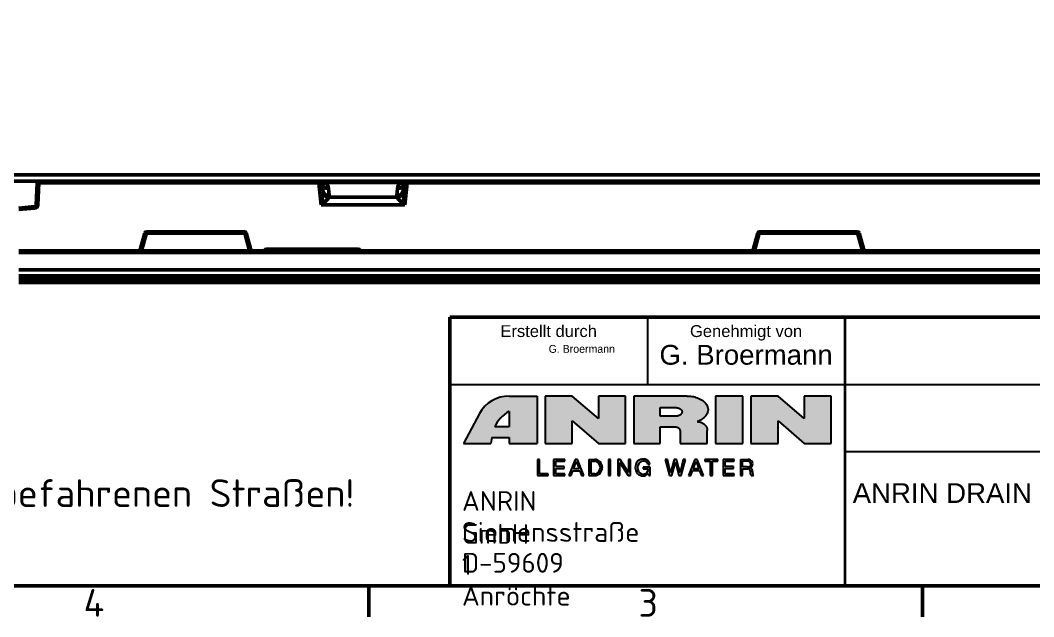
# Model space of a CAD drawing. Header units: millimetres. Extents: x 0 to 2774, y -40 to 1485.
# Drawn here: x 1466.5 to 1787.3, y 40.3 to 229 of the extents above; entities that cross this region are included whole.
import ezdxf
from ezdxf.enums import TextEntityAlignment as Align

# ---------------------------------------------------------------- set-up
doc = ezdxf.new("R2018")
doc.units = ezdxf.units.MM
doc.header["$LTSCALE"] = 2.5
doc.layers.get('0').update_dxf_attribs({"lineweight": 50})
for name, color, linetype, lineweight in [('Rahmen (ISO)', 7, 'Continuous', 50), ('Schraffur (ISO)', 7, 'Continuous', 50), ('Sichtbar (ISO)', 7, 'Continuous', 50), ('Sichtbar schmal (ISO)', 7, 'Continuous', 50), ('Skizziergeometrie (ISO)', 7, 'Continuous', 50), ('Symbol (ISO)', 7, 'Continuous', 50), ('Symbole(DIN)', 7, 'Continuous', 50), ('Titel (ISO)', 7, 'Continuous', 50)]:
    doc.layers.add(name, color=color, linetype=linetype, lineweight=lineweight)
doc.styles.add('Aktuell-DIN', font='arial.ttf')
doc.styles.add('Notiztext (DIN)', font='isocpeur.ttf')
doc.styles.get("Standard").update_dxf_attribs({"font": 'arial.ttf'})
doc.styles.add('TXT 3_5', font='isocpeur.ttf')
doc.styles.add('TXT 5_0', font='isocpeur.ttf')

# ---------------------------------------------------------------- blocks, each defined once
blk = doc.blocks.new('Ränder Standardrahmen')
at = {"layer": 'Rahmen (ISO)'}
for p, q in [((630.7500076293945, 20), (630.7500076293945, 16.10000014305115)), ((700.8333587646484, 20), (700.8333587646484, 16.10000014305115))]:
    blk.add_line(p, q, dxfattribs=at)
at = {"layer": 'Rahmen (ISO)', "flags": 128}
blk.add_lwpolyline([(20, 20), (20, 574.0000152587891), (820.9999847412109, 574.0000152587891), (820.9999847412109, 20), (20, 20)], dxfattribs=at)
at = {"layer": 'Rahmen (ISO)', "char_height": 3.499999940395355, "attachment_point": 7, "style": 'Notiztext (DIN)'}
for s, insert in [('4', (594.611383488974, 16.10000005960465)), ('3', (664.8700415007283, 16.10000005960465))]:
    blk.add_mtext(s, dxfattribs=dict(at, insert=insert))
blk = doc.blocks.new('Schriftfelder Kundenzeichnung DE')
at = {"layer": 'Schraffur (ISO)'}
h = blk.add_hatch(color=256, dxfattribs=at)
edge = h.paths.add_edge_path(flags=0)
edge.add_line((108.683909823923, 225.3408427413095), (110.516742063923, 225.3408427413095))
edge.add_line((110.5167420639229, 225.3408427413095), (110.5167420639229, 227.2962102213095))
edge.add_arc((111.2257004586354, 225.8655982654567), 1.59664416, 116.3613146929463, 117.7482226645101)
edge.add_arc((112.3362595360138, 223.7546137413095), 3.981931800000001, 117.7482226645103, 156.5245153357833)
edge = h.paths.add_edge_path()
edge.add_arc((110.5045526805172, 224.9907311013095), 4.26078048, 90, 151.5119102653221)
edge.add_line((106.7596833415043, 227.0230214182844), (104.712935583923, 223.2515115813095))
edge.add_line((104.712935583923, 223.2515115813095), (108.171648543923, 223.2515115813095))
edge.add_line((108.171648543923, 223.2515115813095), (108.2998586025441, 223.9915139013095))
edge.add_line((108.2998586025441, 223.9915139013095), (110.5167420639229, 223.9915139013095))
edge.add_line((110.5167420639229, 223.9915139013095), (110.5167420639229, 223.2515115813095))
edge.add_line((110.5167420639229, 223.2515115813095), (114.045733623923, 223.2515115813095))
edge.add_line((114.045733623923, 223.2515115813095), (114.045733623923, 229.2515115813095))
edge.add_line((114.045733623923, 229.2515115813095), (110.5045526805172, 229.2515115813095))
for points in [[(125.252607783923, 223.2515115813095), (121.817400063923, 223.2515115813095), (118.505964063923, 226.1045144613095), (118.505964063923, 223.2515115813095), (115.070756343923, 223.2515115813095), (115.070756343923, 229.2515115813095), (118.505964063923, 229.2515115813095), (121.817400063923, 226.3985087013095), (121.817400063923, 229.2515115813095), (125.252607783923, 229.2515115813095)], [(140.097968583923, 223.2515115813095), (136.625119383923, 223.2515115813095), (136.625119383923, 229.2515115813095), (140.097968583923, 229.2515115813095)], [(147.869635023923, 229.2515115813095), (151.304842743923, 229.2515115813095), (151.304842743923, 223.2515115813095), (147.869635023923, 223.2515115813095), (144.558199023923, 226.1045144613095), (144.558199023923, 223.2515115813095), (141.122991303923, 223.2515115813095), (141.122991303923, 229.2515115813095), (144.558199023923, 229.2515115813095), (147.869635023923, 226.3985087013095)], [(114.092750823923, 221.2198260213095), (114.092750823923, 219.1891757013095), (115.437950823923, 219.1891757013095), (115.437950823923, 219.4171757013095), (114.362750823923, 219.4171757013095), (114.362750823923, 221.2198260213095)], [(117.539431743923, 220.9918260213095), (117.539431743923, 221.2198260213095), (116.127950823923, 221.2198260213095), (116.127950823923, 219.1891757013095), (117.539431743923, 219.1891757013095), (117.539431743923, 219.4171757013095), (116.399148063923, 219.4171757013095), (116.399148063923, 220.0905008613095), (117.454217463923, 220.0905008613095), (117.454217463923, 220.3185008613095), (116.399148063923, 220.3185008613095), (116.399148063923, 220.9918260213095)], [(123.086601303923, 221.2198260213095), (123.086601303923, 219.1891757013095), (123.356828463923, 219.1891757013095), (123.356828463923, 221.2198260213095)], [(124.262986023923, 221.2198260213095), (124.262986023923, 219.1891757013095), (124.518913143923, 219.1891757013095), (124.518913143923, 220.8277610613095), (125.589754863923, 219.1891757013095), (125.881309503923, 219.1891757013095), (125.881309503923, 221.2198260213095), (125.625382383923, 221.2198260213095), (125.625382383923, 219.5812406613095), (124.5545406639229, 221.2198260213095)], [(132.561861423923, 221.2198260213095), (132.155045343923, 219.5180909013095), (131.699562243923, 221.2198260213095), (131.4071755239229, 221.2198260213095), (130.951692423923, 219.5180909013095), (130.544876343923, 221.2198260213095), (130.268875503923, 221.2198260213095), (130.805499063923, 219.1891757013095), (131.097885783923, 219.1891757013095), (131.553368883923, 220.8909108213095), (132.008851983923, 219.1891757013095), (132.301238703923, 219.1891757013095), (132.837862263923, 221.2198260213095)], [(135.977502663923, 219.1891757013095), (136.247237223923, 219.1891757013095), (136.247237223923, 220.9918260213095), (136.924449183923, 220.9918260213095), (136.924449183923, 221.2198260213095), (135.300290703923, 221.2198260213095), (135.300290703923, 220.9918260213095), (135.977502663923, 220.9918260213095)], [(139.015114863923, 219.1891757013095), (139.015114863923, 219.4171757013095), (137.874831183923, 219.4171757013095), (137.874831183923, 220.0905008613095), (138.929900583923, 220.0905008613095), (138.929900583923, 220.3185008613095), (137.874831183923, 220.3185008613095), (137.874831183923, 220.9918260213095), (139.015114863923, 220.9918260213095), (139.015114863923, 221.2198260213095), (137.603633943923, 221.2198260213095), (137.603633943923, 219.1891757013095)]]:
    blk.add_hatch(color=256, dxfattribs=at).paths.add_polyline_path(points)
h = blk.add_hatch(color=256, dxfattribs=at)
edge = h.paths.add_edge_path(flags=0)
edge.add_line((129.642346503923, 227.8052701413094), (129.642346503923, 226.6901711013095))
edge.add_line((129.642346503923, 226.6901711013095), (131.480023983923, 226.6901711013095))
edge.add_spline(control_points=[(131.480023983923, 226.6901711013095), (131.5318805497063, 226.6916958227884), (131.6305581805931, 226.6945972085825), (131.7834079712094, 226.7187347864066), (131.9456075507691, 226.7621980947508), (132.1091953016572, 226.8344387768472), (132.2411939532879, 226.9285784099501), (132.3403721803921, 227.0402636060593), (132.396135090417, 227.1601969955236), (132.4018507240181, 227.2893400885062), (132.3685830476563, 227.4029543419422), (132.2920363050484, 227.5186120536297), (132.1869485253285, 227.6088157974424), (132.0663152088053, 227.6797835189072), (131.9581459113344, 227.7259415766284), (131.8527252149688, 227.7585600237585), (131.7479852451018, 227.7823689967755), (131.6253257673098, 227.8010784926916), (131.5313444046484, 227.8037896558978), (131.480023983923, 227.8052701413094)], knot_values=[-0.2348443077656115, -0.2348443077656115, -0.2348443077656115, -0.2348443077656115, -0.2192949338551818, -0.2052554725607108, -0.1885299087278163, -0.1690334631389931, -0.1519110800315538, -0.1403572958252844, -0.1244643519458432, -0.1133909403395071, -0.1022811609910772, -0.08951621207976893, -0.07231263734836829, -0.06124997503032472, -0.04759695909511757, -0.03714336058679168, -0.02818110863432662, -0.01538886339449367, 0, 0, 0, 0], degree=3, periodic=0)
edge.add_line((131.480023983923, 227.8052701413094), (129.642346503923, 227.8052701413094))
edge = h.paths.add_edge_path()
edge.add_spline(control_points=[(134.3150813439229, 226.0103985813095), (134.4168598895055, 226.0499850707431), (134.6939340057785, 226.1577522972583), (135.1242053294814, 226.422542312788), (135.5393193016908, 226.8579692208423), (135.7441753496952, 227.4401807852996), (135.6188050910975, 228.067237885474), (135.188165090126, 228.5998506058473), (134.5630450770148, 228.975213475255), (133.8338599334821, 229.208407002818), (133.3252697546637, 229.2368130615507), (133.0621032639229, 229.2515115813095)], knot_values=[0, 0, 0, 0, 0.03273779986462733, 0.08912287864097368, 0.1501897263755084, 0.2100176711255166, 0.2664548752384519, 0.3341424044766891, 0.4091241048504136, 0.4826164910825286, 0.5614219785737962, 0.5614219785737962, 0.5614219785737962, 0.5614219785737962], degree=3, periodic=0)
edge.add_line((133.0621032639229, 229.2515115813095), (126.2776305039229, 229.2515115813095))
edge.add_line((126.277630503923, 229.2515115813095), (126.277630503923, 223.2515115813094))
edge.add_line((126.277630503923, 223.2515115813095), (129.640630143923, 223.2515115813095))
edge.add_line((129.640630143923, 223.2515115813095), (129.640630143923, 225.3408427413095))
edge.add_line((129.640630143923, 225.3408427413095), (131.617366023923, 225.3408427413095))
edge.add_spline(control_points=[(131.617366023923, 225.3408427413095), (131.6488713517749, 225.3391210629297), (131.7096549333692, 225.3357994095647), (131.7990697278204, 225.3095878925087), (131.872281801242, 225.2741947818108), (131.9337235729713, 225.2322818866625), (131.9865197590555, 225.1865581139826), (132.0300926899619, 225.1373930018526), (132.0741991413703, 225.0750696916928), (132.1122919188791, 225.0043523735758), (132.1455681176842, 224.9096097331732), (132.1624950295837, 224.8218552984954), (132.1642300527399, 224.7638858272553), (132.164888943923, 224.7418713813095)], knot_values=[0, 0, 0, 0, 0.009437148749291642, 0.01820719669116636, 0.02774254030071362, 0.03371989700886165, 0.04047332671375441, 0.04864753822361823, 0.05335390803231722, 0.0633642127570237, 0.07261690739271422, 0.08340067882478427, 0.09000333732218208, 0.09000333732218208, 0.09000333732218208, 0.09000333732218208], degree=3, periodic=0)
edge.add_line((132.164888943923, 224.7418713813095), (132.164888943923, 223.2515115813094))
edge.add_line((132.164888943923, 223.2515115813095), (135.600096663923, 223.2515115813095))
edge.add_line((135.600096663923, 223.2515115813095), (135.600096663923, 224.8899704613095))
edge.add_spline(control_points=[(135.600096663923, 224.8899704613095), (135.5969135726795, 224.9497369570432), (135.5914782726407, 225.0517914731497), (135.5554397474652, 225.1884953475542), (135.5074912832181, 225.3128218758276), (135.4394430282167, 225.4367425261486), (135.3534139701515, 225.5517938194365), (135.2404039955451, 225.6704034442483), (135.111628615453, 225.7719278015089), (134.9566551882107, 225.8619626514578), (134.8241544066446, 225.9192584722618), (134.7024348326499, 225.9579576020105), (134.5708608940054, 225.9892465075556), (134.4424725479349, 226.0072562669392), (134.346413905029, 226.0096257119596), (134.3150813439229, 226.0103985813095)], knot_values=[0, 0, 0, 0, 0.01790270397454535, 0.03056983295888588, 0.04221164982264758, 0.057826131227419, 0.07280866371495635, 0.08518183669927369, 0.1068974509930123, 0.1217176774808403, 0.1388591343700172, 0.1500828583150381, 0.1599955145979027, 0.1794151422518301, 0.1888157834339211, 0.1888157834339211, 0.1888157834339211, 0.1888157834339211], degree=3, periodic=0)
h = blk.add_hatch(color=256, dxfattribs=at)
h.paths.add_polyline_path([(119.021969763923, 220.9790897013095), (119.375604997844, 220.0260197013095), (118.6683345300019, 220.0260197013095)], flags=0)
h.paths.add_polyline_path([(118.357824783923, 219.1891757013095), (118.079050503923, 219.1891757013095), (118.872720123923, 221.2198260213095), (119.1712194039229, 221.2198260213095), (119.964889023923, 219.1891757013095), (119.686114743923, 219.1891757013095), (119.4591581092633, 219.8008386213095), (118.5847814185826, 219.8008386213095)])
h = blk.add_hatch(color=256, dxfattribs=at)
edge = h.paths.add_edge_path(flags=0)
edge.add_line((122.022680343923, 220.3187820213095), (122.022680343923, 220.0902197013095))
edge.add_arc((121.344585543923, 220.0902197013095), 0.6780948, -90, 0, ccw=False)
edge.add_line((121.344585543923, 219.4121249013095), (120.888736383923, 219.4121249013095))
edge.add_line((120.888736383923, 219.4121249013095), (120.888736383923, 220.9968768213095))
edge.add_line((120.888736383923, 220.9968768213095), (121.344585543923, 220.9968768213095))
edge.add_arc((121.344585543923, 220.3187820213095), 0.6780948, 0, 90, ccw=False)
edge = h.paths.add_edge_path()
edge.add_line((122.292907503923, 220.2777335013095), (122.292907503923, 220.1312682213095))
edge.add_arc((121.350814983923, 220.1312682213095), 0.9420925200000002, -90, 0, ccw=False)
edge.add_line((121.350814983923, 219.1891757013095), (120.618509223923, 219.1891757013095))
edge.add_line((120.618509223923, 219.1891757013095), (120.618509223923, 221.2198260213095))
edge.add_line((120.618509223923, 221.2198260213095), (121.350814983923, 221.2198260213095))
edge.add_arc((121.350814983923, 220.2777335013095), 0.9420925200000002, 0, 90, ccw=False)
h = blk.add_hatch(color=256, dxfattribs=at)
edge = h.paths.add_edge_path()
edge.add_arc((127.4262397882722, 220.3651757013095), 0.9096000000000004, 108.7548966671923, 155.983844719467)
edge.add_arc((127.807688463923, 220.1952149180556), 1.3272, 155.9838447194682, 187.9914345018063)
edge.add_arc((127.5224852712298, 220.1551757013095), 1.039200000000001, 187.991434501805, 233.7769540661515)
edge.add_arc((127.4381004384694, 220.0399757013095), 0.8964000000000004, 233.7769540661532, 284.14111023393)
edge.add_arc((127.4187510198735, 220.1167757013095), 0.9755999999999999, 284.1411102339305, 316.1812399542431)
edge.add_line((128.1226791656291, 219.4412903013095), (128.193566103923, 219.1891757013095))
edge.add_line((128.193566103923, 219.1891757013095), (128.363966103923, 219.1891757013095))
edge.add_line((128.363966103923, 219.1891757013095), (128.363966103923, 220.2576428613095))
edge.add_line((128.363966103923, 220.2576428613095), (127.473759663923, 220.2576428613095))
edge.add_line((127.473759663923, 220.2576428613095), (127.473759663923, 220.0305529413095))
edge.add_line((127.473759663923, 220.0305529413095), (128.1257988137048, 220.0305529413095))
edge.add_arc((127.4694716349456, 220.0207757013095), 0.6564000000000001, -150.37950396507392, 0.8534663380053757, ccw=False)
edge.add_arc((127.7417420887227, 220.1755757013095), 0.9696000000000005, 148.1617581461661, 209.6204960349263, ccw=False)
edge.add_arc((127.5195022183124, 220.3135757013095), 0.708, 78.44410074413952, 148.1617581461653, ccw=False)
edge.add_arc((127.5550797393053, 220.4875757013095), 0.5304000000000002, 11.53554341040342, 78.44410074413878, ccw=False)
edge.add_line((128.074766103923, 220.5936428613095), (128.324366103923, 220.5936428613095))
edge.add_arc((127.6013750059995, 220.5276135320432), 0.7260000000000002, 5.21823285918623, 65.66421573335826)
edge.add_arc((127.4698379533712, 220.2367757013095), 1.045200000000001, 65.66421573336058, 108.7548966671922)
h = blk.add_hatch(color=256, dxfattribs=at)
h.paths.add_polyline_path([(134.535621877844, 220.0260197013095), (134.181986643923, 220.9790897013095), (133.8283514100019, 220.0260197013095)], flags=0)
h.paths.add_polyline_path([(134.032737003923, 221.2198260213095), (133.239067383923, 219.1891757013095), (133.517841663923, 219.1891757013095), (133.7447982985826, 219.8008386213095), (134.6191749892633, 219.8008386213095), (134.846131623923, 219.1891757013095), (135.124905903923, 219.1891757013095), (134.331236283923, 221.2198260213095)])
h = blk.add_hatch(color=256, dxfattribs=at)
edge = h.paths.add_edge_path(flags=0)
edge.add_line((140.771062743923, 220.9968768213095), (140.066121063923, 220.9968768213095))
edge.add_line((140.066121063923, 220.9968768213095), (140.066121063923, 220.2839815413095))
edge.add_line((140.066121063923, 220.2839815413095), (140.633433783923, 220.2839815413095))
edge.add_arc((140.633433783923, 221.1473537013095), 0.86337216, 270, 289.1620101958619)
edge.add_arc((140.824118943923, 220.5986092605525), 0.2824407600000001, 289.1620101958597, 360)
edge.add_line((141.106559703923, 220.5986092605525), (141.106559703923, 220.6613798613095))
edge.add_arc((140.771062743923, 220.6613798613095), 0.3354969600000001, 0, 90)
edge = h.paths.add_edge_path()
edge.add_line((139.796039943923, 221.2198260213095), (139.796039943923, 219.1891757013095))
edge.add_line((139.796039943923, 219.1891757013095), (140.066121063923, 219.1891757013095))
edge.add_line((140.066121063923, 219.1891757013095), (140.066121063923, 220.0568142213095))
edge.add_line((140.066121063923, 220.0568142213095), (140.757378303923, 220.0568142213095))
edge.add_arc((140.757378303923, 219.7724142213095), 0.2844, 12.877147864535516, 90, ccw=False)
edge.add_arc((138.890345279691, 219.3455902219524), 2.199600000000001, 0.34767452326332204, 12.877147864535289, ccw=False)
edge.add_arc((141.422298663923, 219.3609544686387), 0.3323999999999999, 180.3476745232685, 211.1167275824202)
edge.add_line((141.137725623923, 219.1891757013095), (141.4374325839229, 219.1891757013095))
edge.add_arc((141.810972903923, 219.4630769049109), 0.4632000000000002, 190.0760485959375, 216.2510084252529, ccw=False)
edge.add_arc((143.2228554653303, 219.7139626015817), 1.8972, 181.1097201713741, 190.0760485959349, ccw=False)
edge.add_arc((140.454974703923, 219.6603468330855), 0.8712000000000004, 1.10972017137414, 19.97247768533239)
edge.add_arc((140.977159143923, 219.8501224127102), 0.3156000000000001, 19.97247768533407, 85.20143695251477)
edge.add_arc((140.844616383923, 220.6563195945944), 0.5167545600000002, 287.9134775026913, 363.4992817117508)
edge.add_arc((140.7984608387399, 220.6534971813095), 0.5629963200000003, 3.499281711751236, 81.2837322856036)
edge.add_arc((140.7547331892268, 220.3682773413095), 0.8515486800000001, 81.2837322856041, 90)
edge.add_line((140.7547331892268, 221.2198260213095), (139.796039943923, 221.2198260213095))
at = {"layer": 'Skizziergeometrie (ISO)', "color": 7, "lineweight": 25}
for p, q in [((110.5045526805172, 229.2515115813095), (114.045733623923, 229.2515115813095)), ((114.045733623923, 229.2515115813095), (114.045733623923, 223.2515115813095)), ((115.070756343923, 229.2515115813095), (115.070756343923, 223.2515115813095)), ((118.505964063923, 229.2515115813095), (115.070756343923, 229.2515115813095)), ((121.817400063923, 226.3985087013095), (118.505964063923, 229.2515115813095)), ((125.252607783923, 229.2515115813095), (121.817400063923, 229.2515115813095)), ((121.817400063923, 229.2515115813095), (121.817400063923, 226.3985087013095)), ((125.252607783923, 223.2515115813095), (125.252607783923, 229.2515115813095)), ((126.277630503923, 229.2515115813095), (126.277630503923, 223.2515115813095)), ((133.0621032639229, 229.2515115813095), (126.277630503923, 229.2515115813095)), ((140.097968583923, 229.2515115813095), (136.625119383923, 229.2515115813095)), ((136.625119383923, 229.2515115813095), (136.625119383923, 223.2515115813095)), ((140.097968583923, 223.2515115813095), (140.097968583923, 229.2515115813095)), ((144.558199023923, 229.2515115813095), (141.122991303923, 229.2515115813095)), ((141.122991303923, 229.2515115813095), (141.122991303923, 223.2515115813095)), ((147.869635023923, 226.3985087013095), (144.558199023923, 229.2515115813095)), ((147.869635023923, 229.2515115813095), (147.869635023923, 226.3985087013095)), ((151.304842743923, 229.2515115813095), (147.869635023923, 229.2515115813095)), ((151.304842743923, 223.2515115813095), (151.304842743923, 229.2515115813095)), ((110.5167420639229, 227.2962102213095), (110.5167420639229, 225.3408427413095)), ((129.642346503923, 227.8052701413094), (131.480023983923, 227.8052701413094)), ((129.642346503923, 226.6901711013095), (129.642346503923, 227.8052701413094)), ((106.7596833415043, 227.0230214182844), (104.712935583923, 223.2515115813095)), ((118.505964063923, 226.1045144613095), (121.817400063923, 223.2515115813095)), ((118.505964063923, 223.2515115813095), (118.505964063923, 226.1045144613095)), ((131.480023983923, 226.6901711013095), (129.642346503923, 226.6901711013095)), ((144.558199023923, 223.2515115813095), (144.558199023923, 226.1045144613095)), ((144.558199023923, 226.1045144613095), (147.869635023923, 223.2515115813095)), ((110.5167420639229, 225.3408427413095), (108.683909823923, 225.3408427413095)), ((129.640630143923, 223.2515115813095), (129.640630143923, 225.3408427413095)), ((129.640630143923, 225.3408427413095), (131.617366023923, 225.3408427413095)), ((132.164888943923, 224.7418713813095), (132.164888943923, 223.2515115813095)), ((135.600096663923, 223.2515115813095), (135.600096663923, 224.8899704613095)), ((108.2998586025441, 223.9915139013095), (108.171648543923, 223.2515115813095)), ((108.2998586025441, 223.9915139013095), (110.5167420639229, 223.9915139013095)), ((110.5167420639229, 223.9915139013095), (110.5167420639229, 223.2515115813095)), ((104.712935583923, 223.2515115813095), (108.171648543923, 223.2515115813095)), ((110.5167420639229, 223.2515115813095), (114.045733623923, 223.2515115813095)), ((115.070756343923, 223.2515115813095), (118.505964063923, 223.2515115813095)), ((121.817400063923, 223.2515115813095), (125.252607783923, 223.2515115813095)), ((126.277630503923, 223.2515115813095), (129.640630143923, 223.2515115813095)), ((132.164888943923, 223.2515115813095), (135.600096663923, 223.2515115813095)), ((136.625119383923, 223.2515115813095), (140.097968583923, 223.2515115813095)), ((141.122991303923, 223.2515115813095), (144.558199023923, 223.2515115813095)), ((147.869635023923, 223.2515115813095), (151.304842743923, 223.2515115813095)), ((114.362750823923, 221.2198260213095), (114.092750823923, 221.2198260213095)), ((114.092750823923, 221.2198260213095), (114.092750823923, 219.1891757013095)), ((114.362750823923, 219.4171757013095), (114.362750823923, 221.2198260213095)), ((116.127950823923, 221.2198260213095), (116.127950823923, 219.1891757013095)), ((117.539431743923, 221.2198260213095), (116.127950823923, 221.2198260213095)), ((116.399148063923, 220.9918260213095), (117.539431743923, 220.9918260213095)), ((116.399148063923, 220.3185008613095), (116.399148063923, 220.9918260213095)), ((117.539431743923, 220.9918260213095), (117.539431743923, 221.2198260213095)), ((118.872720123923, 221.2198260213095), (118.079050503923, 219.1891757013095)), ((118.6683345300019, 220.0260197013095), (119.021969763923, 220.9790897013095)), ((119.1712194039229, 221.2198260213095), (118.872720123923, 221.2198260213095)), ((119.021969763923, 220.9790897013095), (119.375604997844, 220.0260197013095)), ((119.964889023923, 219.1891757013095), (119.1712194039229, 221.2198260213095)), ((120.618509223923, 221.2198260213095), (121.350814983923, 221.2198260213095)), ((120.618509223923, 221.2198260213095), (120.618509223923, 219.1891757013095)), ((120.888736383923, 220.9968768213095), (121.344585543923, 220.9968768213095)), ((120.888736383923, 219.4121249013095), (120.888736383923, 220.9968768213095)), ((123.086601303923, 221.2198260213095), (123.086601303923, 219.1891757013095)), ((123.356828463923, 221.2198260213095), (123.086601303923, 221.2198260213095)), ((123.356828463923, 219.1891757013095), (123.356828463923, 221.2198260213095)), ((124.262986023923, 221.2198260213095), (124.262986023923, 219.1891757013095)), ((124.5545406639229, 221.2198260213095), (124.262986023923, 221.2198260213095)), ((124.518913143923, 220.8277610613095), (125.589754863923, 219.1891757013095)), ((124.518913143923, 219.1891757013095), (124.518913143923, 220.8277610613095)), ((125.625382383923, 219.5812406613095), (124.5545406639229, 221.2198260213095)), ((125.881309503923, 221.2198260213095), (125.625382383923, 221.2198260213095)), ((125.625382383923, 221.2198260213095), (125.625382383923, 219.5812406613095)), ((125.881309503923, 219.1891757013095), (125.881309503923, 221.2198260213095)), ((130.268875503923, 221.2198260213095), (130.805499063923, 219.1891757013095)), ((130.544876343923, 221.2198260213095), (130.268875503923, 221.2198260213095)), ((130.951692423923, 219.5180909013095), (130.544876343923, 221.2198260213095)), ((131.4071755239229, 221.2198260213095), (130.951692423923, 219.5180909013095)), ((131.097885783923, 219.1891757013095), (131.553368883923, 220.8909108213095)), ((131.699562243923, 221.2198260213095), (131.4071755239229, 221.2198260213095)), ((131.553368883923, 220.8909108213095), (132.008851983923, 219.1891757013095)), ((132.155045343923, 219.5180909013095), (131.699562243923, 221.2198260213095)), ((132.561861423923, 221.2198260213095), (132.155045343923, 219.5180909013095)), ((132.301238703923, 219.1891757013095), (132.837862263923, 221.2198260213095)), ((132.837862263923, 221.2198260213095), (132.561861423923, 221.2198260213095)), ((134.032737003923, 221.2198260213095), (133.239067383923, 219.1891757013095)), ((133.8283514100019, 220.0260197013095), (134.181986643923, 220.9790897013095)), ((134.331236283923, 221.2198260213095), (134.032737003923, 221.2198260213095)), ((134.181986643923, 220.9790897013095), (134.535621877844, 220.0260197013095)), ((135.124905903923, 219.1891757013095), (134.331236283923, 221.2198260213095)), ((135.300290703923, 221.2198260213095), (135.300290703923, 220.9918260213095)), ((136.924449183923, 221.2198260213095), (135.300290703923, 221.2198260213095)), ((135.300290703923, 220.9918260213095), (135.977502663923, 220.9918260213095)), ((135.977502663923, 220.9918260213095), (135.977502663923, 219.1891757013095)), ((136.247237223923, 219.1891757013095), (136.247237223923, 220.9918260213095)), ((136.247237223923, 220.9918260213095), (136.924449183923, 220.9918260213095)), ((136.924449183923, 220.9918260213095), (136.924449183923, 221.2198260213095)), ((137.603633943923, 221.2198260213095), (137.603633943923, 219.1891757013095)), ((139.015114863923, 221.2198260213095), (137.603633943923, 221.2198260213095)), ((137.874831183923, 220.3185008613095), (137.874831183923, 220.9918260213095)), ((137.874831183923, 220.9918260213095), (139.015114863923, 220.9918260213095)), ((139.015114863923, 220.9918260213095), (139.015114863923, 221.2198260213095)), ((139.796039943923, 221.2198260213095), (139.796039943923, 219.1891757013095)), ((139.796039943923, 221.2198260213095), (140.7547331892268, 221.2198260213095)), ((140.066121063923, 220.2839815413095), (140.066121063923, 220.9968768213095)), ((140.771062743923, 220.9968768213095), (140.066121063923, 220.9968768213095)), ((117.454217463923, 220.3185008613095), (116.399148063923, 220.3185008613095)), ((116.399148063923, 220.0905008613095), (117.454217463923, 220.0905008613095)), ((116.399148063923, 219.4171757013095), (116.399148063923, 220.0905008613095)), ((117.454217463923, 220.0905008613095), (117.454217463923, 220.3185008613095)), ((118.357824783923, 219.1891757013095), (118.5847814185826, 219.8008386213095)), ((118.5847814185826, 219.8008386213095), (119.4591581092633, 219.8008386213095)), ((119.375604997844, 220.0260197013095), (118.6683345300019, 220.0260197013095)), ((119.4591581092633, 219.8008386213095), (119.686114743923, 219.1891757013095)), ((122.022680343923, 220.3187820213095), (122.022680343923, 220.0902197013095)), ((122.292907503923, 220.2777335013095), (122.292907503923, 220.2045008613095)), ((122.292907503923, 220.1312682213095), (122.292907503923, 220.2045008613095)), ((128.363966103923, 220.2576428613095), (127.473759663923, 220.2576428613095)), ((127.473759663923, 220.2576428613095), (127.473759663923, 220.0305529413095)), ((127.473759663923, 220.0305529413095), (128.1257988137048, 220.0305529413095)), ((128.074766103923, 220.5936428613095), (128.324366103923, 220.5936428613095)), ((128.363966103923, 219.1891757013095), (128.363966103923, 220.2576428613095)), ((133.517841663923, 219.1891757013095), (133.7447982985826, 219.8008386213095)), ((134.6191749892633, 219.8008386213095), (133.7447982985826, 219.8008386213095)), ((134.535621877844, 220.0260197013095), (133.8283514100019, 220.0260197013095)), ((134.6191749892633, 219.8008386213095), (134.846131623923, 219.1891757013095)), ((138.929900583923, 220.3185008613095), (137.874831183923, 220.3185008613095)), ((137.874831183923, 219.4171757013095), (137.874831183923, 220.0905008613095)), ((137.874831183923, 220.0905008613095), (138.929900583923, 220.0905008613095)), ((138.929900583923, 220.0905008613095), (138.929900583923, 220.3185008613095)), ((140.633433783923, 220.2839815413095), (140.066121063923, 220.2839815413095)), ((140.066121063923, 219.1891757013095), (140.066121063923, 220.0568142213095)), ((140.066121063923, 220.0568142213095), (140.757378303923, 220.0568142213095)), ((141.106559703923, 220.6613798613095), (141.106559703923, 220.5986092605525)), ((114.092750823923, 219.1891757013095), (115.437950823923, 219.1891757013095)), ((115.437950823923, 219.4171757013095), (114.362750823923, 219.4171757013095)), ((115.437950823923, 219.1891757013095), (115.437950823923, 219.4171757013095)), ((116.127950823923, 219.1891757013095), (117.539431743923, 219.1891757013095)), ((117.539431743923, 219.4171757013095), (116.399148063923, 219.4171757013095)), ((117.539431743923, 219.1891757013095), (117.539431743923, 219.4171757013095)), ((118.079050503923, 219.1891757013095), (118.357824783923, 219.1891757013095)), ((119.686114743923, 219.1891757013095), (119.964889023923, 219.1891757013095)), ((120.618509223923, 219.1891757013095), (121.350814983923, 219.1891757013095)), ((121.344585543923, 219.4121249013095), (120.888736383923, 219.4121249013095)), ((123.086601303923, 219.1891757013095), (123.356828463923, 219.1891757013095)), ((124.262986023923, 219.1891757013095), (124.518913143923, 219.1891757013095)), ((125.589754863923, 219.1891757013095), (125.881309503923, 219.1891757013095)), ((128.1226791656291, 219.4412903013095), (128.193566103923, 219.1891757013095)), ((128.193566103923, 219.1891757013095), (128.363966103923, 219.1891757013095)), ((130.805499063923, 219.1891757013095), (131.097885783923, 219.1891757013095)), ((132.008851983923, 219.1891757013095), (132.301238703923, 219.1891757013095)), ((133.239067383923, 219.1891757013095), (133.517841663923, 219.1891757013095)), ((134.846131623923, 219.1891757013095), (135.124905903923, 219.1891757013095)), ((135.977502663923, 219.1891757013095), (136.247237223923, 219.1891757013095)), ((137.603633943923, 219.1891757013095), (139.015114863923, 219.1891757013095)), ((139.015114863923, 219.4171757013095), (137.874831183923, 219.4171757013095)), ((139.015114863923, 219.1891757013095), (139.015114863923, 219.4171757013095)), ((139.796039943923, 219.1891757013095), (140.066121063923, 219.1891757013095)), ((141.137725623923, 219.1891757013095), (141.437432583923, 219.1891757013095))]:
    blk.add_line(p, q, dxfattribs=at)
for centre, radius, start, end in [((110.5045526805172, 224.9907311013095), 4.26078048, 90, 151.5119102653221), ((112.3362595360138, 223.7546137413095), 3.981931800000001, 117.7482226645103, 156.5245153357833), ((111.2257004586354, 225.8655982654567), 1.59664416, 116.3613146929463, 117.7482226645107), ((121.344585543923, 220.3187820213095), 0.6780948, 0, 90), ((121.350814983923, 220.2777335013095), 0.9420925200000002, 0, 90), ((127.807688463923, 220.1952149180556), 1.3272, 155.9838447194682, 187.9914345018063), ((127.4262397882722, 220.3651757013095), 0.9096000000000003, 108.7548966671923, 155.983844719467), ((127.5195022183124, 220.3135757013095), 0.708, 78.44410074413948, 148.1617581461653), ((127.4698379533712, 220.2367757013095), 1.0452, 65.66421573336058, 108.7548966671922), ((127.5550797393053, 220.4875757013095), 0.5304000000000001, 11.53554341040343, 78.44410074413803), ((127.6013750059995, 220.5276135320432), 0.7260000000000001, 5.21823285918623, 65.66421573335954), ((140.7547331892268, 220.3682773413095), 0.8515486800000001, 81.28373228560291, 90), ((140.771062743923, 220.6613798613095), 0.3354969600000001, 0, 90), ((140.7984608387399, 220.6534971813095), 0.5629963200000001, 3.499281711751236, 81.28373228560307), ((121.344585543923, 220.0902197013095), 0.6780948, 270, 0), ((121.350814983923, 220.1312682213095), 0.9420925200000002, 270, 0), ((127.5224852712298, 220.1551757013095), 1.0392, 187.9914345018049, 233.7769540661515), ((127.7417420887227, 220.1755757013095), 0.9696000000000004, 148.1617581461661, 209.6204960349263), ((127.4694716349456, 220.0207757013095), 0.6564000000000002, 209.620496034926, 0.8534663380054042), ((140.633433783923, 221.1473537013095), 0.86337216, 270, 289.1620101958619), ((140.757378303923, 219.7724142213095), 0.2844, 12.87714786453554, 90), ((140.824118943923, 220.5986092605525), 0.2824407600000001, 289.1620101958597, 0), ((140.844616383923, 220.6563195945944), 0.5167545600000001, 287.9134775026913, 3.499281711750788), ((140.977159143923, 219.8501224127102), 0.3156000000000001, 19.97247768533407, 85.20143695251102), ((138.890345279691, 219.3455902219524), 2.1996, 0.3476745232632531, 12.8771478645354), ((140.454974703923, 219.6603468330855), 0.8712000000000002, 1.10972017137414, 19.97247768533498), ((143.2228554653303, 219.7139626015817), 1.897200000000001, 181.1097201713741, 190.0760485959349), ((127.4381004384694, 220.0399757013095), 0.8964000000000001, 233.7769540661532, 284.1411102339306), ((127.4187510198735, 220.1167757013095), 0.9756, 284.1411102339305, 316.1812399542453), ((141.422298663923, 219.3609544686387), 0.3324, 180.3476745232684, 211.1167275824202), ((141.810972903923, 219.4630769049109), 0.4632000000000001, 190.0760485959374, 216.2510084252529)]:
    blk.add_arc(centre, radius, start, end, dxfattribs=at)
for points in [[(133.0621032639229, 229.2515115813095), (133.8462557746336, 229.1731832606335), (134.5467567336024, 228.9508963066916), (135.1805291676098, 228.5501993626232), (135.5884603104999, 228.0100583216921), (135.6915455727778, 227.4551806509307), (135.5056253722709, 226.8865226022367), (135.0966282800945, 226.4330500365676), (134.6174821356491, 226.1358183371737), (134.3150813439229, 226.0103985813095)], [(131.480023983923, 227.8052701413094), (131.6337114573302, 227.7974042545105), (131.7602543934786, 227.778668216014), (131.8476103684736, 227.7586399949592), (131.9474376584851, 227.7276192866132), (132.0727895797133, 227.6735140164714), (132.1679057855395, 227.6170236885778), (132.2965136999456, 227.5027595091251), (132.3654462706314, 227.3953225845159), (132.3957536732886, 227.2884386237863), (132.3909585201203, 227.1778083794296), (132.3269342643267, 227.0323454591179), (132.2511889104856, 226.9451007783633), (132.1130863736701, 226.843881760126), (131.9354261898252, 226.7635823321329), (131.7740744651306, 226.7195361121942), (131.6353101601302, 226.6982026876764), (131.480023983923, 226.6901711013095)], [(134.3150813439229, 226.0103985813095), (134.4090228658445, 226.0069063152109), (134.6014678914223, 225.9808850555933), (134.6978822143886, 225.9578556442858), (134.8048405013295, 225.9238391369095), (134.9621127026067, 225.8556598942196), (135.090192730592, 225.7810983911076), (135.2604374112249, 225.6462891216501), (135.3457206480241, 225.5566436505373), (135.4353090299954, 225.4365538933147), (135.5102236484788, 225.2995538827619), (135.5522722654606, 225.190994664826), (135.5834603626697, 225.0682228510287), (135.600096663923, 224.8899704613095)], [(131.617366023923, 225.3408427413095), (131.7113174548353, 225.3319485701201), (131.7957290500455, 225.3081566243327), (131.881511213711, 225.2665189230023), (131.9309256235622, 225.2328871609209), (131.9819957731823, 225.1886975569888), (132.0362716725853, 225.1275755468387), (132.0634713555392, 225.0891676189483), (132.1109898819901, 225.0010619453961), (132.1418554303675, 224.9138349213411), (132.1615692363428, 224.8078144587696), (132.164888943923, 224.7418713813095)]]:
    blk.add_spline(points, degree=3, dxfattribs=at)
at = {"layer": 'Titel (ISO)', "lineweight": 50}
for p, q in [((283.008889163923, 239.2203436413095), (103.008889163923, 239.2203436413095)), ((103.008889163923, 239.2203436413095), (103.008889163923, 205.2203436413095)), ((103.008889163923, 205.2203436413095), (283.008889163923, 205.2203436413095))]:
    blk.add_line(p, q, dxfattribs=at)
at = {"layer": 'Titel (ISO)', "lineweight": 25}
for p, q in [((128.008889163923, 239.2203436413095), (128.008889163923, 230.7203436413095)), ((103.008889163923, 230.7203436413095), (283.008889163923, 230.7203436413095)), ((153.008889163923, 222.2203436413095), (283.008889163923, 222.2203436413095))]:
    blk.add_line(p, q, dxfattribs=at)
at = {"layer": 'Titel (ISO)', "lineweight": 35}
blk.add_line((153.008889163923, 239.2203436413095), (153.008889163923, 205.2203436413095), dxfattribs=at)
at = {"layer": 'Symbole(DIN)', "color": 7, "style": 'Aktuell-DIN'}
for s, insert, char_height, attachment_point in [('\\fArial|b0|i0;Erstellt durch', (115.508889163923, 238.2203436413095), 1.500000059604645, 2), ('\\fArial|b0|i0;Genehmigt von', (140.508889163923, 238.2203436413095), 1.500000059604645, 2), ('\\fArial|b0|i0; ', (176.7165875091073, 218.7203436413095), 3.00000011920929, 1)]:
    blk.add_mtext(s, dxfattribs=dict(at, insert=insert, char_height=char_height, attachment_point=attachment_point))
at = {"layer": 'Symbole(DIN)', "color": 7, "char_height": 2.5, "style": 'Aktuell-DIN'}
for s, insert, width, attachment_point in [('\\fArial|b0|i0;G. Broermann', (140.508889163923, 235.7203436413095), 21.93025827407837, 2), ('\\fArial|b0|i0;ANRIN DRAIN', (154.0088891639229, 218.2203435221002), 22.70769834518433, 1)]:
    blk.add_mtext(s, dxfattribs=dict(at, insert=insert, width=width, attachment_point=attachment_point))
at = {"layer": 'Symbole(DIN)', "color": 7, "lineweight": 30, "flags": 104}
for tag, height, p in [('AUTOR', 2.5, (115.508889163923, 235.7203436413095)), ('Artikelnummer', 3.00000011920929, (186.3422224972563, 235.7203436413095)), ('MATERIAL', 1.800000071525574, (236.3422224972563, 235.7203436413095)), ('BAUTEILNUMMER', 4.000000059604645, (186.3422224972563, 227.2203436413095)), ('Oberfläche', 2.5, (236.3422224972563, 227.2203436413095)), ('VaultStatus', 2.000000029802322, (268.008889163923, 227.2203436413095)), ('REVISIONSNUMMER', 4.000000059604645, (215.9255558305896, 227.2203436413095)), ('MASSE\\P3;', 3.00000011920929, (236.3422224972563, 218.7203436413095)), ('GENEHM.DAT._KONSTR.', 3.00000011920929, (268.008889163923, 218.7203436413095)), ('Dokumentenart', 2.5, (236.3422224972563, 210.2203436413094)), ('Anfänglicher_Ansichtsmaßstab', 2.5, (258.008889163923, 210.2203436413095)), ('Blattgröße', 2.5, (268.008889163923, 210.2203436413095)), ('Blattnummer', 2.5, (278.008889163923, 210.2203436413095))]:
    blk.add_attdef(tag, text='', height=height, dxfattribs=at).set_placement(p, align=Align.TOP_CENTER)
at = {"layer": 'Titel (ISO)', "char_height": 2.5, "attachment_point": 1, "style": 'TXT 5_0'}
for s, insert, width in [('\\fISOCPEUR|b0|i0;ANRIN GmbH', (104.5403373575877, 217.2203436413095), 16.91164970397949), ('\\fISOCPEUR|b0|i0;Siemensstraße 1', (104.5403373575877, 213.2959991612718), 21.75723314285278), ('\\fISOCPEUR|b0|i0;D-59609 Anröchte', (104.5403373575877, 209.3951105990694), 23.94448757171631)]:
    blk.add_mtext(s, dxfattribs=dict(at, insert=insert, width=width))

msp = doc.modelspace()

# ---------------------------------------------------------------- linework, layer by layer
at = {"layer": 'Sichtbar (ISO)'}
for p, q in [((1472.381809853997, 178.0464250024551), (1459.594320818754, 178.046425002455)), ((1471.882495086615, 177.572592980577), (1471.510812812707, 170.4804727077324)), ((1561.035109174441, 178.0464250024555), (1472.381809853992, 178.0464250024555)), ((1561.035109174441, 178.0464250024555), (1561.087661292074, 178.0464250024555)), ((1588.888469380669, 178.0464250024529), (1561.087661292074, 178.0464250024529)), ((1562.305381779326, 175.0273607168701), (1562.082183187442, 177.150953465723)), ((1587.893947485301, 177.150953465723), (1587.670748893417, 175.0273607168701)), ((1588.888469380669, 178.0464250024555), (1588.941021498302, 178.0464250024555)), ((1843.035109174444, 178.0464250024555), (1588.941021498302, 178.0464250024555)), ((1471.055075916704, 170.008543336808), (1465.98806533637, 169.5652373530629)), ((1504.37922265659, 156.0464250024628), (1505.93320953936, 161.6793946090199)), ((1537.560926233272, 162.0464250024627), (1506.41520443947, 162.0464250024627)), ((1538.042921133382, 161.6793946090199), (1539.596908016152, 156.0464250024628)), ((1698.379222656591, 156.0464250024628), (1699.933209539362, 161.6793946090199)), ((1731.560926233274, 162.0464250024627), (1700.415204439472, 162.0464250024627)), ((1732.042921133384, 161.6793946090199), (1733.596908016154, 156.0464250024628)), ((1504.725076872694, 156.0464250024629), (1465.98806533637, 156.0464250024629)), ((1539.090424652009, 156.0458002801426), (1504.885706020733, 156.0458002801426)), ((1544.138099818825, 156.0464250024629), (1539.251053807274, 156.0464250024629)), ((1543.888765917216, 156.1758345250137), (1543.854090740156, 156.0464250024626)), ((1573.838030853918, 156.0464250024629), (1544.138099818825, 156.0464250024629)), ((1544.247693058512, 156.0590454581136), (1573.728437614231, 156.0590454581136)), ((1573.604401842382, 156.5464250024625), (1544.371728830361, 156.5464250024625)), ((1698.725076872696, 156.0464250024629), (1573.838030853918, 156.0464250024629)), ((1574.122039932587, 156.0464250024626), (1574.087364755527, 156.1758345250137)), ((1733.090424652011, 156.0458002801426), (1698.885706020735, 156.0458002801426)), ((1858.138099818828, 156.0464250024629), (1733.251053807276, 156.0464250024629)), ((1465.98806533637, 150.0464250024631), (1965.988065336375, 150.0464250024631)), ((1465.98806533637, 148.0464250024613), (1965.988065336375, 148.0464250024613)), ((1465.98806533637, 146.0464250024558), (1965.988065336375, 146.0464250024558))]:
    msp.add_line(p, q, dxfattribs=at)
for centre, radius, start, end in [((1472.381809853992, 177.5464250024555), 0.4999999999999751, 90, 176.9999999999998), ((1561.087661292074, 177.0464250024554), 1.000000000000147, 5.999999999997772, 90), ((1588.888469380669, 177.0464250024554), 1.000000000000147, 90, 174.0000000000022), ((1471.01149804533, 170.5066406858538), 0.4999999999999738, 275.0000000000009, 357.0000000000024), ((1506.41520443947, 161.5464250024626), 0.5000000000000043, 90, 164.5772315432077), ((1537.560926233272, 161.5464250024626), 0.5000000000000049, 15.42276845679473, 90), ((1700.415204439472, 161.5464250024626), 0.5000000000000043, 90, 164.5772315432102), ((1731.560926233274, 161.5464250024626), 0.5000000000000049, 15.4227684567898, 90), ((1544.371728830361, 156.0464250024625), 0.4999999999999808, 90, 165.0000000000043), ((1573.604401842382, 156.0464250024624), 0.5000000000000614, 15.00000000000034, 90)]:
    msp.add_arc(centre, radius, start, end, dxfattribs=at)
for centre, major_axis, ratio, start_param, end_param in [((1544.234241244332, 155.5333143459945), (0.136534871703834, 0.5095550782035987), 0.9478129721465844, 0.2487076090954776, 0.4682626001602905), ((1573.741889428411, 155.5333143459945), (-0.1365348717038304, 0.5095550782035994), 0.9478129721465853, 5.814922707019302, 6.034477698084114)]:
    msp.add_ellipse(centre, major_axis=major_axis, ratio=ratio, start_param=start_param, end_param=end_param, dxfattribs=at)
for points in [[(1504.885706020733, 156.0458002801426), (1504.833023928056, 156.0458002801426), (1504.777972657451, 156.0465989706051), (1504.725076872694, 156.0464250024629)], [(1539.251053807274, 156.0464250024629), (1539.19823583782, 156.0464250025408), (1539.143106747088, 156.0458002801426), (1539.090424652009, 156.0458002801426)], [(1698.885706020735, 156.0458002801426), (1698.833023928058, 156.0458002801426), (1698.777972657453, 156.0465989706051), (1698.725076872696, 156.0464250024629)], [(1733.251053807276, 156.0464250024629), (1733.198235837821, 156.0464250025408), (1733.14310674709, 156.0458002801426), (1733.090424652011, 156.0458002801426)]]:
    msp.add_open_spline(points, degree=3, dxfattribs=at)
at = {"layer": 'Sichtbar schmal (ISO)'}
for p, q in [((1960.988065336375, 180.0635666460158), (970.9880653363755, 180.0635666460157)), ((1471.882495086615, 177.572592980577), (1472.381809853992, 177.5464250024557)), ((1472.010127580084, 170.454304729611), (1472.381809853992, 177.5464250024557)), ((1472.381809853992, 178.0464250024555), (1472.381809853992, 177.5464250024557)), ((1472.381809853992, 177.5464250024557), (1561.035109174441, 177.5464250024557)), ((1561.035109174441, 178.0464250024555), (1561.035109174441, 177.5464250024557)), ((1561.139639214778, 177.5518881022722), (1561.035109174441, 177.5464250024556)), ((1561.035109174441, 177.5464250024557), (1561.772254073628, 170.5329597760179)), ((1586.934740840743, 177.6847290910304), (1563.041389831996, 177.6847290910312)), ((1588.203876599115, 170.5329597760179), (1588.941021498302, 177.5464250024556)), ((1588.941021498302, 177.5464250024556), (1588.836491457965, 177.5518881022722)), ((1588.941021498302, 178.0464250024555), (1588.941021498302, 177.5464250024557)), ((1588.941021498302, 177.5464250024556), (1843.035109174444, 177.5464250024556)), ((1564.294425570062, 173.5981135548271), (1564.071226978178, 175.7217063036791)), ((1585.904903694565, 175.7217063036791), (1585.681705102681, 173.5981135548271)), ((1472.010127580084, 170.454304729611), (1471.510812812707, 170.4804727077324)), ((1588.203876599115, 170.5329597760179), (1561.772254073628, 170.5329597760179)), ((1564.229311397746, 172.9904159089454), (1585.746819274997, 172.9904159089454)), ((1465.98806533637, 169.0633274342914), (1471.098653788077, 169.5104459877622)), ((1471.055075916704, 170.008543336808), (1471.098653788077, 169.5104459877622)), ((1504.885706020733, 156.0458002801426), (1506.41520443947, 161.5900028738366)), ((1506.41520443947, 162.0464250024627), (1506.41520443947, 161.5900028738366)), ((1506.41520443947, 161.5900028738366), (1537.560926233272, 161.5900028738366)), ((1537.560926233272, 161.5900028738367), (1537.560926233272, 162.0464250024627)), ((1537.560926233272, 161.5900028738366), (1539.090424652009, 156.0458002801426)), ((1698.885706020735, 156.0458002801426), (1700.415204439472, 161.5900028738366)), ((1700.415204439472, 162.0464250024626), (1700.415204439472, 161.5900028738366)), ((1700.415204439472, 161.5900028738366), (1731.560926233274, 161.5900028738366)), ((1731.560926233274, 161.5900028738366), (1731.560926233274, 162.0464250024626)), ((1731.560926233274, 161.5900028738366), (1733.090424652011, 156.0458002801426)), ((1465.98806533637, 155.5464250024631), (1965.988065336375, 155.5464250024631)), ((1544.247693058512, 156.0590454581136), (1544.371728830361, 156.5219532606101)), ((1544.371728830361, 156.5464250024625), (1544.371728830361, 156.5219532606101)), ((1544.371728830361, 156.5219532606101), (1573.604401842382, 156.5219532606101)), ((1573.604401842382, 156.5219532606101), (1573.604401842382, 156.5464250024625)), ((1573.604401842382, 156.5219532606101), (1573.728437614231, 156.0590454581136)), ((1965.988065336375, 148.0720833534361), (1465.98806533637, 148.0720833534361)), ((1465.98806533637, 147.046425002456), (1965.988065336375, 147.0464250024559)), ((1965.988065336375, 146.5464250024559), (1465.98806533637, 146.546425002456))]:
    msp.add_line(p, q, dxfattribs=at)
for centre, radius, start, end in [((1561.087661292074, 175.4081209138762), 3.000000000000029, 5.999999999997348, 49.36462714622154), ((1588.888469380669, 175.4081209138762), 3.000000000000029, 130.6353728538506, 174.0000000000022), ((1471.01149804533, 170.506640685854), 1.000000000000036, 275.0000000000005, 356.9999999999985)]:
    msp.add_arc(centre, radius, start, end, dxfattribs=at)
for centre, major_axis, ratio, start_param, end_param in [((1561.087661292074, 177.5464250024555), (-2.821890263777702e-15, 0.5000000000000046), 0.1039620511844948, 4.723315397428078, 6.283185307179537), ((1561.087661292074, 177.0464250024554), (0.9945218953682228, 0.1045284632676488), 0.5000000000003222, 0, 1.466076571675204), ((1563.041389831996, 179.3230331796096), (-1.302485693281172, -1.517738784770954), 0.681040587513834, 0, 0.8999751750620693), ((1564.071226978178, 177.3600103922574), (-1.989043790736543, -0.2090569265353907), 0.8176675594943871, 0, 1.485066648182286), ((1585.904903694565, 177.3600103922574), (1.989043790736553, -0.2090569265353864), 0.8176675594943877, 4.798118658997297, 6.28318530717964), ((1586.934740840743, 179.3230331796062), (1.302485693283819, -1.517738784768637), 0.681040587512851, 5.383210132115081, 6.283185307179838), ((1588.888469380669, 177.0464250024553), (0.9945218953682229, -0.1045284632676387), 0.5000000000003203, 1.675516081914583, 3.141592653589568), ((1588.888469380669, 177.5464250024555), (4.736608241046048e-16, 0.4999999999999946), 0.1039620511843902, 0, 1.559869909751562), ((1564.294425570062, 175.2364176434054), (-1.989043790736552, -0.2090569265352947), 0.8176675594943872, 5.842221226099488e-14, 1.485066648182415), ((1561.277900731372, 175.2364176434054), (0.4095184919991546, -2.102565965195199), 0.4603243934822752, 1.088693593227365, 1.382182875071702), ((1564.229311397716, 174.6287199975734), (-1.899887613534494, 0.6248416246844904), 0.804955085895371, 0.5093069512285755, 1.82959575581202), ((1561.277900731372, 173.5981135548271), (3.017854119329079, -0.2927770196774027), 0.6892710456066969, 6.129527570184038, 6.423016852039524), ((1588.698229941371, 173.5981135548271), (3.017854119329079, 0.2927770196774073), 0.6892710456066963, 3.001761108729853, 3.295250390594441), ((1585.681705102681, 175.2364176434054), (1.989043790736555, -0.209056926535385), 0.8176675594943882, 4.798118658997296, 6.283185307179639), ((1585.746819275027, 174.6287199975734), (-1.899887613534534, -0.6248416246842781), 0.8049550858953756, 1.311996897777865, 2.632285702361425), ((1588.698229941371, 175.2364176434054), (-0.4095184919991595, -2.102565965195199), 0.4603243934822746, 4.901002432107885, 5.194491713952234), ((1506.41520443947, 161.5464250024627), (-0.4819949001098986, 0.1329696065572623), 0.08403982424868318, 4.735569185845815, 6.283185307179784), ((1537.560926233272, 161.5464250024627), (0.4819949001099081, 0.1329696065572626), 0.08403982424869881, 5.608655104753985e-11, 1.547616121361415), ((1700.415204439472, 161.5464250024627), (-0.481994900109951, 0.1329696065572895), 0.08403982424872813, 4.735569185845829, 6.283185307179569), ((1731.560926233274, 161.5464250024626), (0.4819949001099548, 0.1329696065572871), 0.08403982424872851, 2.121758674409833e-11, 1.547616121344816), ((1544.371728830361, 156.0464250024625), (-0.4829629131445448, 0.1294095225512536), 0.94781297214666, 4.961096589480405, 6.283185307179485), ((1573.604401842382, 156.0464250024625), (0.4829629131445257, 0.1294095225513508), 0.9478129721466622, 0, 1.322088717698991)]:
    msp.add_ellipse(centre, major_axis=major_axis, ratio=ratio, start_param=start_param, end_param=end_param, dxfattribs=at)
for points, knots in [([(1563.041389831996, 177.6847290910312), (1562.754973669864, 177.8076267059716), (1562.436719840381, 177.8973900260193), (1561.778049766933, 178.0168382351398), (1561.43163230688, 178.046425002453), (1561.087661292074, 178.0464250024529)], [0, 0, 0, 0, 0.1546304173598511, 0.1546304173598511, 0.3122577385819482, 0.3122577385819482, 0.3122577385819482, 0.3122577385819482]), ([(1588.888469380669, 178.0464250024529), (1588.718120762306, 178.046425002453), (1588.547205500131, 178.0391693580974), (1588.208114880107, 178.0098731254624), (1588.039982369784, 177.9878414771787), (1587.875183442683, 177.9582723390903), (1587.710384515581, 177.9287032010018), (1587.547596847431, 177.8913436629095), (1587.232077674787, 177.8003718195122), (1587.07933503511, 177.7467726624874), (1586.934740840743, 177.6847290910296)], [-0.3122541752710811, -0.3122541752710811, -0.3122541752710811, -0.3122541752710811, -0.2341906314533108, -0.2341906314533108, -0.1561270876355406, -0.1561270876355406, -0.1561270876355406, -0.07806354381777028, -0.07806354381777028, 0, 0, 0, 0]), ([(1562.32531856993, 174.4286022874574), (1562.320437078986, 174.3177708423869), (1562.312226969926, 174.2003666622347), (1562.272390209895, 173.7474014668346), (1562.225343023913, 173.378834624055), (1562.169754091688, 172.9916958626679), (1562.123705320224, 172.670997773431), (1562.071324547996, 172.3354232582657), (1561.939207849988, 171.51858506893), (1561.855322485044, 171.0235297833797), (1561.772254073628, 170.5329597760179)], [-0.5397985557204532, -0.5397985557204532, -0.5397985557204532, -0.5397985557204532, -0.4793183596100257, -0.4793183596100257, -0.319211708000877, -0.319211708000877, -0.319211708000877, -0.1865825259959177, -0.1865825259959177, 0.001001595217420225, 0.001001595217420225, 0.001001595217420225, 0.001001595217420225]), ([(1588.203876599115, 170.5329597760179), (1588.120808302872, 171.0235291032149), (1588.036923056552, 171.5185836906439), (1587.904806330597, 172.3354219380363), (1587.85242543833, 172.6709971723835), (1587.806376573054, 172.9916959183932), (1587.750787636357, 173.3788347150527), (1587.703740461252, 173.7474014820515), (1587.663903702551, 174.2003666663635), (1587.655693593644, 174.3177708449518), (1587.650812102813, 174.4286022874574)], [-0.6404266045664647, -0.6404266045664647, -0.6404266045664647, -0.6404266045664647, -0.4528427434345451, -0.4528427434345451, -0.3202133022832324, -0.3202133022832324, -0.3202133022832324, -0.1601066511416162, -0.1601066511416162, -0.09962645605482112, -0.09962645605482112, -0.09962645605482112, -0.09962645605482112]), ([(1561.772254073628, 170.5329597760179), (1562.121639303479, 170.8440963957578), (1562.47439008329, 171.1580849033805), (1563.037683319548, 171.6753789051723), (1563.263450855529, 171.8876578241971), (1563.467267775754, 172.0900259381142), (1563.713310495351, 172.3343196947514), (1563.930053314866, 172.5661612382933), (1564.14286982583, 172.8488488981964), (1564.191694846733, 172.9217899886022), (1564.229311397716, 172.9904159089508)], [-0.001001595217420225, -0.001001595217420225, -0.001001595217420225, -0.001001595217420225, 0.1865825259959177, 0.1865825259959177, 0.319211708000877, 0.319211708000877, 0.319211708000877, 0.4793183596100257, 0.4793183596100257, 0.5397985557204524, 0.5397985557204524, 0.5397985557204524, 0.5397985557204524]), ([(1585.746819275027, 172.9904159089508), (1585.784435825133, 172.921789990203), (1585.833260845263, 172.8488489007609), (1586.046077349962, 172.5661612478221), (1586.262820121329, 172.334319752099), (1586.508862861574, 172.0900259732782), (1586.712680197738, 171.8876574449832), (1586.938448240738, 171.6753780700454), (1587.501741572295, 171.1580840291722), (1587.85449185368, 170.8440959643752), (1588.203876599115, 170.5329597760179)], [0.09962645605482175, 0.09962645605482175, 0.09962645605482175, 0.09962645605482175, 0.1601066511416162, 0.1601066511416162, 0.3202133022832324, 0.3202133022832324, 0.3202133022832324, 0.4528427434345451, 0.4528427434345451, 0.6404266045664647, 0.6404266045664647, 0.6404266045664647, 0.6404266045664647])]:
    msp.add_open_spline(points, degree=3, knots=knots, dxfattribs=at)

# ---------------------------------------------------------------- block references
at = {"xscale": 2.5, "yscale": 2.5, "zscale": 2.5}
msp.add_blockref('Ränder Standardrahmen', (0, 0), dxfattribs=at)
ref = msp.add_blockref('Schriftfelder Kundenzeichnung DE', (1344.977777090193, -463.0508591032738), dxfattribs=dict(xscale=2.5, yscale=2.5, zscale=2.5))
lines = msp.add_mtext('G. Broermann', dxfattribs={"layer": 'Symbole(DIN)', "color": 7, "insert": (1633.75, 126.2499999999999), "char_height": 2.5, "attachment_point": 1})
ref.add_attrib('AUTOR', '', (1633.75, 126.2499999999999), dxfattribs={"flags": 104}).embed_mtext(lines)

# ---------------------------------------------------------------- texts
at = {"layer": 'Symbol (ISO)', "insert": (1572.231577806527, 83.73705019916522), "char_height": 8.749999850988388, "width": 411.9399070739746, "attachment_point": 3, "style": 'TXT 3_5'}
msp.add_mtext('\\fISOCPEUR|b0|i0;Nicht freigegeben für die Querentwässerung von stark befahrenen Straßen!', dxfattribs=at)

doc.saveas('drawing.dxf')
